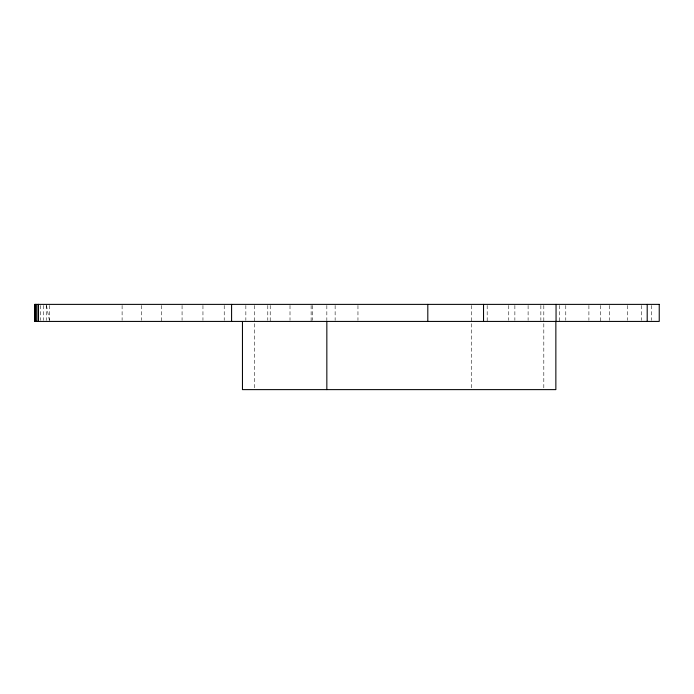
<?xml version="1.0" encoding="UTF-8"?>
<svg xmlns="http://www.w3.org/2000/svg" width="694" height="694" viewBox="0 0 694 694"><rect width="100%" height="100%" fill="white"/><g stroke="black" fill="none" stroke-linecap="round" stroke-linejoin="round"><path stroke-width="0.52" stroke-dasharray="3.47 2.6" d="M46.446 305.386L49.395 320.428M651.64 305.447L651.64 320.368M641.412 305.447L641.412 320.368M627.272 305.447L627.272 320.368M609.601 305.447L609.601 320.368M600.431 305.447L600.431 321.426M588.902 305.447L588.902 320.368M565.775 305.447L565.775 320.368M559.511 305.447L559.511 321.426M543.81 305.464L543.81 389.62M540.86 305.447L540.86 320.368M528.108 305.447L528.108 320.368M514.87 305.447L514.87 320.368M508.754 305.447L508.754 320.368M487.188 305.447L487.188 321.426M471.486 305.464L471.486 388.536M357.957 305.447L357.957 320.368M335.133 305.447L335.133 320.368M326.839 305.464L326.839 320.567M312.465 305.447L312.465 320.368M311.129 305.447L311.129 321.426M290.005 305.447L290.005 320.368M270.218 305.447L270.218 321.426M267.789 305.447L267.789 320.368M254.516 305.464L254.516 388.536M245.85 305.447L245.85 320.368M224.223 305.447L224.223 320.368M202.952 305.447L202.952 320.368M182.071 305.447L182.071 320.368M161.615 305.447L161.615 321.426M141.611 305.447L141.611 320.368M122.109 305.447L122.109 320.368M49.595 305.447L49.595 320.368M46.246 305.447L46.246 320.368M43.28 305.447L43.28 320.368M40.72 305.447L40.72 320.368"/><path stroke-width="1.04" d="M659.3 304.38L34.7 304.38L34.7 321.426L659.239 321.426L659.239 304.38M647.198 304.38L647.198 321.426M556.05 304.38L556.05 321.426M555.859 321.426L555.859 389.62L242.458 389.62L242.458 321.426M483.536 304.38L483.536 321.426M427.808 304.38L427.808 321.426M326.839 321.426L326.839 389.62M231.588 304.38L231.588 321.426M38.508 304.38L38.508 321.426M38.361 304.38L38.361 321.426M36.843 304.38L36.843 321.426M35.654 304.38L35.654 321.426M34.952 321.426L34.952 304.38L34.934 321.426"/></g></svg>
